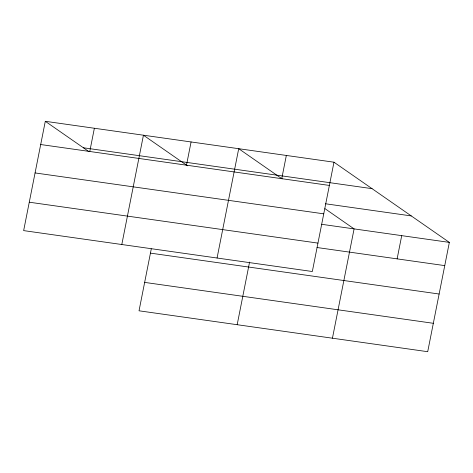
<?xml version="1.0" encoding="UTF-8"?>
<svg xmlns="http://www.w3.org/2000/svg" width="473" height="473" viewBox="0 0 473 473"><rect width="100%" height="100%" fill="white"/><g stroke="black" fill="none" stroke-linecap="round" stroke-linejoin="round"><path stroke-width="0.71" d="M45.296 121.301L23.65 230.611L312.328 271.514L333.973 162.198L45.296 121.301L88.717 151.478M89.769 151.484L94.369 128.254M121.803 244.517L143.443 135.207L187.462 165.798M151.289 248.863L139.027 310.802L427.704 351.699L449.35 242.389L333.973 162.198M186.48 165.183L191.08 141.953M217.066 258.016L238.711 148.705L282.133 178.883M237.174 324.709L249.578 262.06M281.742 178.682L286.342 155.451M332.442 338.201L354.088 228.891L324.933 208.628M397.119 258.867L401.719 235.637M83.366 147.759L372.05 188.662M40.696 144.531L329.374 185.428M325.394 203.757L411.274 215.925M35.073 172.935L323.751 213.837M321.61 224.291L449.35 242.389M29.273 202.208L317.957 243.104M317.011 247.521L444.75 265.619M150.444 253.126L439.127 294.023M144.649 282.393L433.333 323.296"/></g></svg>
